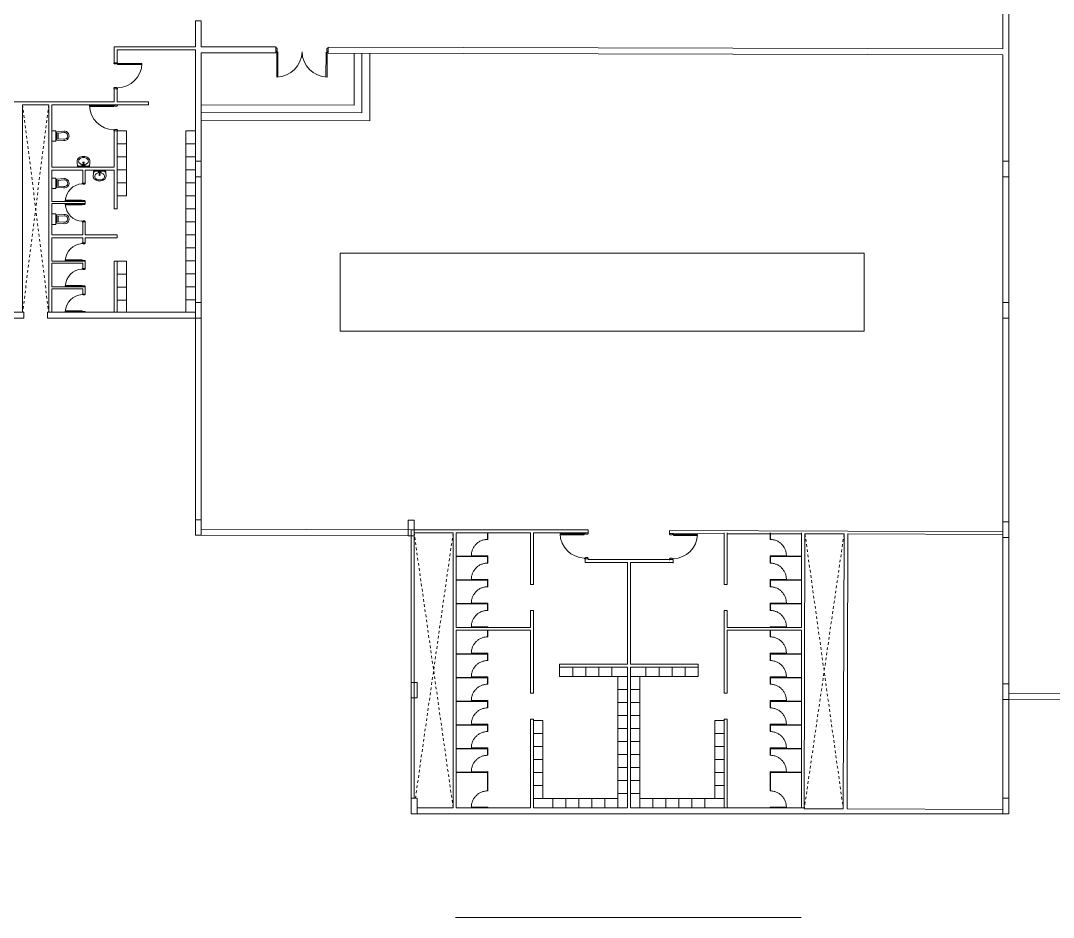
# Model space of a CAD drawing. Header units: inches. Extents: x 2 to 186, y 1 to 125.
# Drawn here: x 65.73 to 105.38, y 73.23 to 107.68 of the extents above; entities that cross this region are included whole.
import ezdxf

# ---------------------------------------------------------------- set-up
doc = ezdxf.new("R2010")
doc.units = ezdxf.units.IN
doc.header["$MEASUREMENT"] = 0
doc.linetypes.add('DASHED2', pattern=[9.525, 6.35, -3.175])
for name, color, linetype, lineweight in [('M_ABOVE', 252, 'DASHED2', 9), ('M_COL', 250, 'Continuous', 20), ('M_ELEV 2', 251, 'Continuous', 15), ('M_WALLS', 251, 'Continuous', 15)]:
    doc.layers.add(name, color=color, linetype=linetype, lineweight=lineweight)
doc.layers.add('M_FURNITURE', color=250, linetype='Continuous', lineweight=5, transparency=0.1)

msp = doc.modelspace()

# ---------------------------------------------------------------- linework, layer by layer
at = {"layer": 'M_ABOVE', "ltscale": 0.00025}
for p, q in [((66.807, 104.452), (65.807, 96.482)), ((65.807, 104.452), (66.807, 96.482)), ((82.337, 77.441), (80.837, 88.006)), ((82.337, 88.006), (80.89, 77.812)), ((97.347, 87.962), (95.819, 77.402)), ((95.847, 87.966), (97.319, 77.398))]:
    msp.add_line(p, q, dxfattribs=at)
at = {"layer": 'M_ABOVE'}
for centre, start, end in [((83.664, 87.128), 89.9877, 180.1671), ((83.664, 87.128), 89.9877, 180.1671), ((94.505, 87.128), 359.8329, 90.0123), ((94.505, 87.128), 359.8329, 90.0123), ((83.664, 86.218), 89.9877, 180.1671), ((83.664, 86.218), 89.9877, 180.1671), ((94.505, 86.218), 359.8329, 90.0123), ((94.505, 86.218), 359.8329, 90.0123), ((83.664, 85.308), 89.9877, 180.1671), ((83.664, 85.308), 89.9877, 180.1671), ((94.505, 85.308), 359.8329, 90.0123), ((94.505, 85.308), 359.8329, 90.0123), ((83.664, 84.398), 89.9877, 180.1671), ((83.664, 84.398), 89.9877, 180.1671), ((94.505, 84.398), 359.8329, 90.0123), ((94.505, 84.398), 359.8329, 90.0123), ((83.664, 83.383), 89.9877, 180.1671), ((83.664, 83.383), 89.9877, 180.1671), ((94.505, 83.383), 359.8329, 90.0123), ((94.505, 83.383), 359.8329, 90.0123), ((83.664, 82.473), 89.9877, 180.1671), ((83.664, 82.473), 89.9877, 180.1671), ((94.505, 82.473), 359.8329, 90.0123), ((94.505, 82.473), 359.8329, 90.0123), ((83.664, 81.563), 89.9877, 180.1671), ((83.664, 81.563), 89.9877, 180.1671), ((94.505, 81.563), 359.8329, 90.0123), ((94.505, 81.563), 359.8329, 90.0123), ((83.664, 80.653), 89.9877, 180.1671), ((83.664, 80.653), 89.9877, 180.1671), ((94.505, 80.653), 359.8329, 90.0123), ((94.505, 80.653), 359.8329, 90.0123), ((83.664, 79.743), 89.9877, 180.1671), ((83.664, 79.743), 89.9877, 180.1671), ((94.505, 79.743), 359.8329, 90.0123), ((94.505, 79.743), 359.8329, 90.0123), ((83.664, 78.833), 89.9877, 180.1671), ((83.664, 78.833), 89.9877, 180.1671), ((94.505, 78.833), 359.8329, 90.0123), ((94.505, 78.833), 359.8329, 90.0123), ((83.664, 77.464), 89.9877, 180.1671), ((83.664, 77.464), 89.9877, 180.1671), ((94.505, 77.464), 359.8329, 90.0123), ((94.505, 77.464), 359.8329, 90.0123)]:
    msp.add_arc(centre, 0.628, start, end, dxfattribs=at)
at = {"layer": 'M_COL'}
for points in [[(72.668, 101.682), (72.438, 101.682), (72.438, 102.282), (72.668, 102.282)], [(103.679, 101.681), (103.449, 101.681), (103.449, 102.281), (103.679, 102.281)], [(72.668, 96.252), (72.438, 96.252), (72.438, 96.852), (72.668, 96.852)], [(103.679, 96.251), (103.449, 96.251), (103.449, 96.851), (103.679, 96.851)], [(72.668, 87.912), (72.438, 87.912), (72.438, 88.512), (72.668, 88.512)], [(80.837, 87.89), (80.607, 87.89), (80.607, 88.49), (80.837, 88.49)], [(103.679, 87.831), (103.449, 87.831), (103.449, 88.431), (103.679, 88.431)], [(80.952, 81.662), (80.722, 81.662), (80.72, 82.262), (80.95, 82.262)], [(103.678, 81.602), (103.448, 81.602), (103.448, 82.202), (103.678, 82.202)], [(80.952, 77.212), (80.722, 77.211), (80.72, 77.811), (80.95, 77.812)], [(103.678, 77.213), (103.448, 77.213), (103.448, 77.813), (103.678, 77.813)]]:
    msp.add_lwpolyline(points, close=True, dxfattribs=at)
at = {"layer": 'M_ELEV 2'}
for p, q in [((69.438, 103.452), (69.798, 103.452)), ((69.798, 103.452), (69.798, 100.952)), ((72.438, 103.452), (72.078, 103.452)), ((72.078, 103.452), (72.078, 96.482)), ((69.438, 102.952), (69.798, 102.952)), ((72.438, 102.952), (72.078, 102.952)), ((69.438, 102.452), (69.798, 102.452)), ((72.438, 102.452), (72.078, 102.452)), ((69.438, 101.952), (69.798, 101.952)), ((72.438, 101.952), (72.078, 101.952)), ((69.438, 101.452), (69.798, 101.452)), ((72.438, 101.452), (72.078, 101.452)), ((69.438, 100.952), (69.798, 100.952)), ((72.438, 100.952), (72.078, 100.952)), ((72.438, 100.452), (72.078, 100.452)), ((72.438, 99.952), (72.078, 99.952)), ((72.438, 99.452), (72.078, 99.452)), ((72.438, 98.952), (72.078, 98.952)), ((69.438, 98.442), (69.798, 98.442)), ((69.798, 98.442), (69.798, 96.482)), ((72.438, 98.452), (72.078, 98.452)), ((72.438, 97.952), (72.078, 97.952)), ((69.438, 97.942), (69.798, 97.942)), ((69.438, 97.442), (69.798, 97.442)), ((72.438, 97.452), (72.078, 97.452)), ((69.438, 96.942), (69.798, 96.942)), ((72.438, 96.952), (72.078, 96.952)), ((86.427, 82.85), (86.427, 82.49)), ((86.427, 82.85), (86.427, 82.49)), ((86.927, 82.85), (86.927, 82.49)), ((86.927, 82.85), (86.927, 82.49)), ((87.427, 82.85), (87.427, 82.49)), ((87.427, 82.85), (87.427, 82.49)), ((87.927, 82.85), (87.927, 82.49)), ((87.927, 82.85), (87.927, 82.49)), ((88.427, 82.85), (88.427, 82.49)), ((88.427, 82.85), (88.427, 82.49)), ((88.667, 82.49), (89.027, 82.49)), ((88.667, 82.49), (89.027, 82.49)), ((88.667, 82.49), (89.027, 82.49)), ((88.667, 82.49), (89.027, 82.49)), ((89.502, 82.49), (89.142, 82.49)), ((89.502, 82.49), (89.142, 82.49)), ((89.502, 82.49), (89.142, 82.49)), ((89.502, 82.49), (89.142, 82.49)), ((89.742, 82.85), (89.742, 82.49)), ((89.742, 82.85), (89.742, 82.49)), ((90.242, 82.85), (90.242, 82.49)), ((90.242, 82.85), (90.242, 82.49)), ((90.742, 82.85), (90.742, 82.49)), ((90.742, 82.85), (90.742, 82.49)), ((91.242, 82.85), (91.242, 82.49)), ((91.242, 82.85), (91.242, 82.49)), ((91.742, 82.85), (91.742, 82.49)), ((91.742, 82.85), (91.742, 82.49)), ((88.667, 81.99), (89.027, 81.99)), ((88.667, 81.99), (89.027, 81.99)), ((89.502, 81.99), (89.142, 81.99)), ((89.502, 81.99), (89.142, 81.99)), ((88.667, 81.49), (89.027, 81.49)), ((88.667, 81.49), (89.027, 81.49)), ((89.502, 81.49), (89.142, 81.49)), ((89.502, 81.49), (89.142, 81.49)), ((88.667, 80.99), (89.027, 80.99)), ((88.667, 80.99), (89.027, 80.99)), ((89.502, 80.99), (89.142, 80.99)), ((89.502, 80.99), (89.142, 80.99)), ((85.787, 80.801), (85.427, 80.801)), ((85.787, 80.801), (85.427, 80.801)), ((92.382, 80.801), (92.742, 80.801)), ((92.382, 80.801), (92.742, 80.801)), ((85.787, 80.301), (85.427, 80.301)), ((85.787, 80.301), (85.427, 80.301)), ((88.667, 80.49), (89.027, 80.49)), ((88.667, 80.49), (89.027, 80.49)), ((89.502, 80.49), (89.142, 80.49)), ((89.502, 80.49), (89.142, 80.49)), ((92.382, 80.301), (92.742, 80.301)), ((92.382, 80.301), (92.742, 80.301)), ((85.787, 79.801), (85.427, 79.801)), ((85.787, 79.801), (85.427, 79.801)), ((88.667, 79.99), (89.027, 79.99)), ((88.667, 79.99), (89.027, 79.99)), ((89.502, 79.99), (89.142, 79.99)), ((89.502, 79.99), (89.142, 79.99)), ((92.382, 79.801), (92.742, 79.801)), ((92.382, 79.801), (92.742, 79.801)), ((88.667, 79.49), (89.027, 79.49)), ((88.667, 79.49), (89.027, 79.49)), ((89.502, 79.49), (89.142, 79.49)), ((89.502, 79.49), (89.142, 79.49)), ((85.787, 79.301), (85.427, 79.301)), ((85.787, 79.301), (85.427, 79.301)), ((88.667, 78.99), (89.027, 78.99)), ((88.667, 78.99), (89.027, 78.99)), ((89.502, 78.99), (89.142, 78.99)), ((89.502, 78.99), (89.142, 78.99)), ((92.382, 79.301), (92.742, 79.301)), ((92.382, 79.301), (92.742, 79.301)), ((85.787, 78.801), (85.427, 78.801)), ((85.787, 78.801), (85.427, 78.801)), ((92.382, 78.801), (92.742, 78.801)), ((92.382, 78.801), (92.742, 78.801)), ((85.787, 78.301), (85.427, 78.301)), ((85.787, 78.301), (85.427, 78.301)), ((88.667, 78.49), (89.027, 78.49)), ((88.667, 78.49), (89.027, 78.49)), ((89.502, 78.49), (89.142, 78.49)), ((89.502, 78.49), (89.142, 78.49)), ((92.382, 78.301), (92.742, 78.301)), ((92.382, 78.301), (92.742, 78.301)), ((85.787, 77.801), (85.427, 77.801)), ((85.787, 77.801), (85.427, 77.801)), ((86.167, 77.801), (86.167, 77.441)), ((86.167, 77.801), (86.167, 77.441)), ((86.667, 77.801), (86.667, 77.441)), ((86.667, 77.801), (86.667, 77.441)), ((87.167, 77.801), (87.167, 77.441)), ((87.167, 77.801), (87.167, 77.441)), ((87.667, 77.801), (87.667, 77.441)), ((87.667, 77.801), (87.667, 77.441)), ((88.167, 77.801), (88.167, 77.441)), ((88.167, 77.801), (88.167, 77.441)), ((88.667, 77.99), (89.027, 77.99)), ((88.667, 77.99), (89.027, 77.99)), ((88.667, 77.801), (88.667, 77.441)), ((88.667, 77.801), (88.667, 77.441)), ((89.502, 77.99), (89.142, 77.99)), ((89.502, 77.99), (89.142, 77.99)), ((89.502, 77.801), (89.502, 77.441)), ((89.502, 77.801), (89.502, 77.441)), ((90.002, 77.801), (90.002, 77.441)), ((90.002, 77.801), (90.002, 77.441)), ((90.502, 77.801), (90.502, 77.441)), ((90.502, 77.801), (90.502, 77.441)), ((91.002, 77.801), (91.002, 77.441)), ((91.002, 77.801), (91.002, 77.441)), ((91.502, 77.801), (91.502, 77.441)), ((91.502, 77.801), (91.502, 77.441)), ((92.002, 77.801), (92.002, 77.441)), ((92.002, 77.801), (92.002, 77.441)), ((92.382, 77.801), (92.742, 77.801)), ((92.382, 77.801), (92.742, 77.801))]:
    msp.add_line(p, q, dxfattribs=at)
msp.add_lwpolyline([(77.998, 98.756), (98.118, 98.756), (98.118, 95.756), (77.998, 95.756)], close=True, dxfattribs=at)
for points in [[(85.787, 80.801), (85.787, 77.801), (88.667, 77.801), (88.667, 82.49), (86.427, 82.49)], [(85.787, 80.801), (85.787, 77.801), (88.667, 77.801), (88.667, 82.49), (86.427, 82.49)], [(92.382, 80.801), (92.382, 77.801), (89.502, 77.801), (89.502, 82.49), (91.742, 82.49)], [(92.382, 80.801), (92.382, 77.801), (89.502, 77.801), (89.502, 82.49), (91.742, 82.49)]]:
    msp.add_lwpolyline(points, dxfattribs=at)
at = {"layer": 'M_FURNITURE'}
for p, q in [((75.535, 106.482), (75.535, 106.637)), ((75.535, 106.637), (75.569, 106.637)), ((75.569, 106.482), (75.535, 106.482)), ((75.569, 106.637), (75.569, 106.62)), ((75.569, 106.62), (75.584, 106.62)), ((75.584, 106.531), (75.569, 106.531)), ((75.569, 106.531), (75.569, 106.482)), ((75.584, 106.62), (75.584, 106.531)), ((75.609, 106.482), (75.609, 105.517)), ((77.46, 106.477), (77.455, 105.513)), ((77.5, 106.615), (77.485, 106.615)), ((77.485, 106.615), (77.485, 106.526)), ((77.485, 106.526), (77.5, 106.526)), ((77.5, 106.526), (77.499, 106.477)), ((77.499, 106.477), (77.534, 106.476)), ((77.5, 106.632), (77.5, 106.615)), ((77.535, 106.632), (77.5, 106.632)), ((77.534, 106.476), (77.535, 106.632)), ((69.455, 106.067), (69.305, 106.067)), ((69.305, 106.067), (69.305, 106.033)), ((69.305, 106.033), (69.321, 106.033)), ((69.321, 106.033), (69.321, 106.019)), ((69.321, 106.019), (69.407, 106.019)), ((69.407, 106.019), (69.407, 106.033)), ((69.407, 106.033), (69.455, 106.033)), ((69.455, 106.033), (69.455, 106.067)), ((69.455, 105.995), (70.387, 105.995)), ((69.305, 105.1), (69.305, 105.067)), ((69.305, 104.38), (68.373, 104.38)), ((69.305, 104.452), (69.455, 104.452)), ((69.305, 104.418), (69.305, 104.452)), ((69.353, 104.418), (69.305, 104.418)), ((69.353, 104.404), (69.353, 104.418)), ((69.439, 104.404), (69.353, 104.404)), ((69.455, 104.418), (69.439, 104.418)), ((69.439, 104.418), (69.439, 104.404)), ((69.455, 104.452), (69.455, 104.418)), ((67.087, 103.452), (66.923, 103.452)), ((66.923, 103.452), (66.923, 103.052)), ((67.087, 103.052), (67.087, 103.452)), ((67.12, 103.416), (67.391, 103.436)), ((67.12, 103.096), (67.12, 103.416)), ((67.174, 103.367), (67.396, 103.383)), ((67.174, 103.146), (67.174, 103.367)), ((67.385, 103.134), (67.174, 103.146)), ((69.455, 103.485), (69.455, 103.452)), ((66.923, 103.052), (67.087, 103.052)), ((67.378, 103.081), (67.12, 103.096)), ((67.087, 101.633), (66.923, 101.633)), ((66.923, 101.633), (66.923, 101.233)), ((67.087, 101.233), (67.087, 101.633)), ((67.12, 101.597), (67.391, 101.617)), ((67.12, 101.277), (67.12, 101.597)), ((67.174, 101.548), (67.396, 101.564)), ((67.174, 101.327), (67.174, 101.548)), ((66.923, 101.233), (67.087, 101.233)), ((67.378, 101.262), (67.12, 101.277)), ((67.385, 101.315), (67.174, 101.327)), ((68.203, 101.413), (68.203, 101.437)), ((68.098, 100.787), (67.445, 100.787)), ((68.131, 100.76), (68.098, 100.76)), ((68.098, 100.76), (68.098, 100.737)), ((68.098, 100.737), (68.203, 100.737)), ((68.191, 100.77), (68.131, 100.77)), ((68.131, 100.77), (68.131, 100.76)), ((68.191, 100.76), (68.191, 100.77)), ((68.203, 100.76), (68.191, 100.76)), ((68.203, 100.737), (68.203, 100.76)), ((68.098, 100.606), (67.445, 100.606)), ((68.098, 100.657), (68.203, 100.657)), ((68.098, 100.633), (68.098, 100.657)), ((68.131, 100.633), (68.098, 100.633)), ((68.131, 100.623), (68.131, 100.633)), ((68.191, 100.623), (68.131, 100.623)), ((68.203, 100.633), (68.191, 100.633)), ((68.191, 100.633), (68.191, 100.623)), ((68.203, 100.657), (68.203, 100.633)), ((67.087, 100.257), (66.923, 100.257)), ((66.923, 100.257), (66.923, 99.857)), ((67.087, 99.857), (67.087, 100.257)), ((67.12, 100.221), (67.391, 100.241)), ((67.12, 99.901), (67.12, 100.221)), ((67.174, 100.172), (67.396, 100.188)), ((67.174, 99.951), (67.174, 100.172)), ((67.385, 99.939), (67.174, 99.951)), ((68.203, 99.98), (68.203, 99.957)), ((66.923, 99.857), (67.087, 99.857)), ((67.378, 99.886), (67.12, 99.901)), ((68.203, 99.118), (68.203, 99.142)), ((68.098, 98.492), (67.445, 98.492)), ((68.131, 98.465), (68.098, 98.465)), ((68.098, 98.465), (68.098, 98.442)), ((68.098, 98.442), (68.203, 98.442)), ((68.191, 98.475), (68.131, 98.475)), ((68.131, 98.475), (68.131, 98.465)), ((68.191, 98.465), (68.191, 98.475)), ((68.203, 98.465), (68.191, 98.465)), ((68.203, 98.442), (68.203, 98.465)), ((68.203, 98.138), (68.203, 98.162)), ((68.098, 97.512), (67.445, 97.512)), ((68.131, 97.485), (68.098, 97.485)), ((68.098, 97.485), (68.098, 97.462)), ((68.098, 97.462), (68.203, 97.462)), ((68.191, 97.495), (68.131, 97.495)), ((68.131, 97.495), (68.131, 97.485)), ((68.191, 97.485), (68.191, 97.495)), ((68.203, 97.485), (68.191, 97.485)), ((68.203, 97.462), (68.203, 97.485)), ((68.203, 97.158), (68.203, 97.182)), ((68.098, 96.532), (67.445, 96.532)), ((68.131, 96.505), (68.098, 96.505)), ((68.098, 96.505), (68.098, 96.482)), ((68.098, 96.482), (68.203, 96.482)), ((68.192, 96.515), (68.131, 96.515)), ((68.131, 96.515), (68.131, 96.505)), ((68.192, 96.505), (68.192, 96.515)), ((68.203, 96.505), (68.192, 96.505)), ((68.203, 96.482), (68.203, 96.505)), ((83.652, 87.756), (83.652, 88.006)), ((83.652, 87.756), (83.652, 88.006)), ((83.652, 87.756), (83.664, 87.756)), ((83.652, 87.756), (83.664, 87.756)), ((83.664, 87.756), (83.664, 88.006)), ((83.664, 87.756), (83.664, 88.006)), ((87.374, 87.933), (86.442, 87.931)), ((87.374, 88.005), (87.524, 88.006)), ((87.374, 87.972), (87.374, 88.005)), ((87.422, 87.972), (87.374, 87.972)), ((87.422, 87.957), (87.422, 87.972)), ((87.508, 87.958), (87.422, 87.957)), ((87.524, 87.972), (87.508, 87.972)), ((87.508, 87.972), (87.508, 87.958)), ((87.524, 88.006), (87.524, 87.972)), ((90.792, 87.979), (90.642, 87.98)), ((90.642, 87.98), (90.642, 87.946)), ((90.642, 87.946), (90.658, 87.946)), ((90.658, 87.946), (90.658, 87.932)), ((90.658, 87.932), (90.744, 87.931)), ((90.744, 87.931), (90.744, 87.946)), ((90.744, 87.946), (90.792, 87.946)), ((90.792, 87.946), (90.792, 87.979)), ((90.792, 87.907), (91.724, 87.905)), ((94.505, 87.756), (94.505, 88.006)), ((94.505, 87.756), (94.505, 88.006)), ((94.517, 87.756), (94.505, 87.756)), ((94.517, 87.756), (94.505, 87.756)), ((94.517, 87.756), (94.517, 88.006)), ((94.517, 87.756), (94.517, 88.006)), ((82.452, 87.106), (83.664, 87.106)), ((82.452, 87.106), (83.664, 87.106)), ((82.452, 87.096), (83.652, 87.096)), ((82.452, 87.096), (83.652, 87.096)), ((83.036, 87.126), (83.664, 87.128)), ((83.036, 87.126), (83.664, 87.128)), ((83.036, 87.114), (83.036, 87.126)), ((83.036, 87.114), (83.036, 87.126)), ((83.664, 87.116), (83.036, 87.114)), ((83.664, 87.116), (83.036, 87.114)), ((83.652, 86.846), (83.652, 87.106)), ((83.652, 86.846), (83.652, 87.106)), ((83.652, 86.846), (83.664, 86.846)), ((83.652, 86.846), (83.664, 86.846)), ((83.664, 87.128), (83.664, 87.116)), ((83.664, 87.128), (83.664, 87.116)), ((83.664, 87.106), (83.664, 87.116)), ((83.664, 87.106), (83.664, 87.116)), ((83.664, 86.846), (83.664, 87.106)), ((83.664, 86.846), (83.664, 87.106)), ((87.526, 87.039), (87.526, 87.006)), ((90.639, 87.013), (90.639, 86.98)), ((95.133, 87.126), (94.505, 87.128)), ((94.505, 87.128), (94.505, 87.116)), ((95.133, 87.126), (94.505, 87.128)), ((94.505, 87.128), (94.505, 87.116)), ((94.505, 87.106), (94.505, 87.116)), ((94.505, 87.116), (95.133, 87.114)), ((94.505, 87.106), (94.505, 87.116)), ((94.505, 87.116), (95.133, 87.114)), ((95.717, 87.106), (94.505, 87.106)), ((94.505, 86.846), (94.505, 87.106)), ((95.717, 87.106), (94.505, 87.106)), ((94.505, 86.846), (94.505, 87.106)), ((94.517, 86.846), (94.505, 86.846)), ((94.517, 86.846), (94.505, 86.846)), ((94.517, 86.846), (94.517, 87.106)), ((94.517, 86.846), (94.517, 87.106)), ((95.717, 87.096), (94.517, 87.096)), ((95.717, 87.096), (94.517, 87.096)), ((95.133, 87.114), (95.133, 87.126)), ((95.133, 87.114), (95.133, 87.126)), ((82.452, 86.196), (83.664, 86.196)), ((82.452, 86.196), (83.664, 86.196)), ((82.452, 86.186), (83.652, 86.186)), ((82.452, 86.186), (83.652, 86.186)), ((83.036, 86.216), (83.664, 86.218)), ((83.036, 86.216), (83.664, 86.218)), ((83.036, 86.204), (83.036, 86.216)), ((83.036, 86.204), (83.036, 86.216)), ((83.664, 86.206), (83.036, 86.204)), ((83.664, 86.206), (83.036, 86.204)), ((83.652, 85.936), (83.652, 86.196)), ((83.652, 85.936), (83.652, 86.196)), ((83.664, 86.218), (83.664, 86.206)), ((83.664, 86.218), (83.664, 86.206)), ((83.664, 86.196), (83.664, 86.206)), ((83.664, 86.196), (83.664, 86.206)), ((83.664, 85.936), (83.664, 86.196)), ((83.664, 85.936), (83.664, 86.196)), ((95.133, 86.216), (94.505, 86.218)), ((94.505, 86.218), (94.505, 86.206)), ((95.133, 86.216), (94.505, 86.218)), ((94.505, 86.218), (94.505, 86.206)), ((94.505, 86.196), (94.505, 86.206)), ((94.505, 86.206), (95.133, 86.204)), ((94.505, 86.196), (94.505, 86.206)), ((94.505, 86.206), (95.133, 86.204)), ((95.717, 86.196), (94.505, 86.196)), ((94.505, 85.936), (94.505, 86.196)), ((95.717, 86.196), (94.505, 86.196)), ((94.505, 85.936), (94.505, 86.196)), ((94.517, 85.936), (94.517, 86.196)), ((94.517, 85.936), (94.517, 86.196)), ((95.717, 86.186), (94.517, 86.186)), ((95.717, 86.186), (94.517, 86.186)), ((95.133, 86.204), (95.133, 86.216)), ((95.133, 86.204), (95.133, 86.216)), ((83.652, 85.936), (83.664, 85.936)), ((83.652, 85.936), (83.664, 85.936)), ((94.517, 85.936), (94.505, 85.936)), ((94.517, 85.936), (94.505, 85.936)), ((82.452, 85.286), (83.664, 85.286)), ((82.452, 85.286), (83.664, 85.286)), ((82.452, 85.276), (83.652, 85.276)), ((82.452, 85.276), (83.652, 85.276)), ((83.036, 85.306), (83.664, 85.308)), ((83.036, 85.306), (83.664, 85.308)), ((83.036, 85.294), (83.036, 85.306)), ((83.036, 85.294), (83.036, 85.306)), ((83.664, 85.296), (83.036, 85.294)), ((83.664, 85.296), (83.036, 85.294)), ((83.652, 85.026), (83.652, 85.286)), ((83.652, 85.026), (83.652, 85.286)), ((83.664, 85.308), (83.664, 85.296)), ((83.664, 85.308), (83.664, 85.296)), ((83.664, 85.286), (83.664, 85.296)), ((83.664, 85.286), (83.664, 85.296)), ((83.664, 85.026), (83.664, 85.286)), ((83.664, 85.026), (83.664, 85.286)), ((95.133, 85.306), (94.505, 85.308)), ((94.505, 85.308), (94.505, 85.296)), ((95.133, 85.306), (94.505, 85.308)), ((94.505, 85.308), (94.505, 85.296)), ((94.505, 85.286), (94.505, 85.296)), ((94.505, 85.296), (95.133, 85.294)), ((94.505, 85.286), (94.505, 85.296)), ((94.505, 85.296), (95.133, 85.294)), ((95.717, 85.286), (94.505, 85.286)), ((94.505, 85.026), (94.505, 85.286)), ((95.717, 85.286), (94.505, 85.286)), ((94.505, 85.026), (94.505, 85.286)), ((94.517, 85.026), (94.517, 85.286)), ((94.517, 85.026), (94.517, 85.286)), ((95.717, 85.276), (94.517, 85.276)), ((95.717, 85.276), (94.517, 85.276)), ((95.133, 85.294), (95.133, 85.306)), ((95.133, 85.294), (95.133, 85.306)), ((83.652, 85.026), (83.664, 85.026)), ((83.652, 85.026), (83.664, 85.026)), ((94.517, 85.026), (94.505, 85.026)), ((94.517, 85.026), (94.505, 85.026)), ((83.036, 84.396), (83.664, 84.398)), ((83.036, 84.396), (83.664, 84.398)), ((83.036, 84.384), (83.036, 84.396)), ((83.036, 84.384), (83.036, 84.396)), ((83.664, 84.386), (83.036, 84.384)), ((83.664, 84.386), (83.036, 84.384)), ((83.652, 84.011), (83.652, 84.261)), ((83.652, 84.011), (83.652, 84.261)), ((83.664, 84.398), (83.664, 84.386)), ((83.664, 84.398), (83.664, 84.386)), ((83.664, 84.376), (83.664, 84.386)), ((83.664, 84.376), (83.664, 84.386)), ((83.664, 84.011), (83.664, 84.261)), ((83.664, 84.011), (83.664, 84.261)), ((95.133, 84.396), (94.505, 84.398)), ((94.505, 84.398), (94.505, 84.386)), ((95.133, 84.396), (94.505, 84.398)), ((94.505, 84.398), (94.505, 84.386)), ((94.505, 84.376), (94.505, 84.386)), ((94.505, 84.386), (95.133, 84.384)), ((94.505, 84.376), (94.505, 84.386)), ((94.505, 84.386), (95.133, 84.384)), ((94.505, 84.011), (94.505, 84.261)), ((94.505, 84.011), (94.505, 84.261)), ((94.517, 84.011), (94.517, 84.261)), ((94.517, 84.011), (94.517, 84.261)), ((95.133, 84.384), (95.133, 84.396)), ((95.133, 84.384), (95.133, 84.396)), ((83.652, 84.011), (83.664, 84.011)), ((83.652, 84.011), (83.664, 84.011)), ((94.517, 84.011), (94.505, 84.011)), ((94.517, 84.011), (94.505, 84.011)), ((82.452, 83.361), (83.664, 83.361)), ((82.452, 83.361), (83.664, 83.361)), ((82.452, 83.351), (83.652, 83.351)), ((82.452, 83.351), (83.652, 83.351)), ((83.036, 83.381), (83.664, 83.383)), ((83.036, 83.381), (83.664, 83.383)), ((83.036, 83.369), (83.036, 83.381)), ((83.036, 83.369), (83.036, 83.381)), ((83.664, 83.371), (83.036, 83.369)), ((83.664, 83.371), (83.036, 83.369)), ((83.652, 83.101), (83.652, 83.361)), ((83.652, 83.101), (83.652, 83.361)), ((83.664, 83.383), (83.664, 83.371)), ((83.664, 83.383), (83.664, 83.371)), ((83.664, 83.361), (83.664, 83.371)), ((83.664, 83.361), (83.664, 83.371)), ((83.664, 83.101), (83.664, 83.361)), ((83.664, 83.101), (83.664, 83.361)), ((95.133, 83.381), (94.505, 83.383)), ((94.505, 83.383), (94.505, 83.371)), ((95.133, 83.381), (94.505, 83.383)), ((94.505, 83.383), (94.505, 83.371)), ((94.505, 83.361), (94.505, 83.371)), ((94.505, 83.371), (95.133, 83.369)), ((94.505, 83.361), (94.505, 83.371)), ((94.505, 83.371), (95.133, 83.369)), ((94.505, 83.101), (94.505, 83.361)), ((95.717, 83.361), (94.505, 83.361)), ((94.505, 83.101), (94.505, 83.361)), ((95.717, 83.361), (94.505, 83.361)), ((94.517, 83.101), (94.517, 83.361)), ((94.517, 83.101), (94.517, 83.361)), ((95.717, 83.351), (94.517, 83.351)), ((95.717, 83.351), (94.517, 83.351)), ((95.133, 83.369), (95.133, 83.381)), ((95.133, 83.369), (95.133, 83.381)), ((83.652, 83.101), (83.664, 83.101)), ((83.652, 83.101), (83.664, 83.101)), ((94.517, 83.101), (94.505, 83.101)), ((94.517, 83.101), (94.505, 83.101)), ((82.452, 82.451), (83.664, 82.451)), ((82.452, 82.451), (83.664, 82.451)), ((82.452, 82.441), (83.652, 82.441)), ((82.452, 82.441), (83.652, 82.441)), ((83.036, 82.471), (83.664, 82.473)), ((83.036, 82.471), (83.664, 82.473)), ((83.036, 82.459), (83.036, 82.471)), ((83.036, 82.459), (83.036, 82.471)), ((83.664, 82.461), (83.036, 82.459)), ((83.664, 82.461), (83.036, 82.459)), ((83.652, 82.191), (83.652, 82.451)), ((83.652, 82.191), (83.652, 82.451)), ((83.652, 82.191), (83.664, 82.191)), ((83.652, 82.191), (83.664, 82.191)), ((83.664, 82.473), (83.664, 82.461)), ((83.664, 82.473), (83.664, 82.461)), ((83.664, 82.451), (83.664, 82.461)), ((83.664, 82.451), (83.664, 82.461)), ((83.664, 82.191), (83.664, 82.451)), ((83.664, 82.191), (83.664, 82.451)), ((95.133, 82.471), (94.505, 82.473)), ((94.505, 82.473), (94.505, 82.461)), ((95.133, 82.471), (94.505, 82.473)), ((94.505, 82.473), (94.505, 82.461)), ((94.505, 82.451), (94.505, 82.461)), ((94.505, 82.461), (95.133, 82.459)), ((94.505, 82.451), (94.505, 82.461)), ((94.505, 82.461), (95.133, 82.459)), ((94.505, 82.191), (94.505, 82.451)), ((95.717, 82.451), (94.505, 82.451)), ((94.505, 82.191), (94.505, 82.451)), ((95.717, 82.451), (94.505, 82.451)), ((94.517, 82.191), (94.505, 82.191)), ((94.517, 82.191), (94.505, 82.191)), ((94.517, 82.191), (94.517, 82.451)), ((94.517, 82.191), (94.517, 82.451)), ((95.717, 82.441), (94.517, 82.441)), ((95.717, 82.441), (94.517, 82.441)), ((95.133, 82.459), (95.133, 82.471)), ((95.133, 82.459), (95.133, 82.471)), ((82.452, 81.541), (83.664, 81.541)), ((82.452, 81.541), (83.664, 81.541)), ((82.452, 81.531), (83.652, 81.531)), ((82.452, 81.531), (83.652, 81.531)), ((83.036, 81.561), (83.664, 81.563)), ((83.036, 81.561), (83.664, 81.563)), ((83.036, 81.549), (83.036, 81.561)), ((83.036, 81.549), (83.036, 81.561)), ((83.664, 81.551), (83.036, 81.549)), ((83.664, 81.551), (83.036, 81.549)), ((83.652, 81.281), (83.652, 81.541)), ((83.652, 81.281), (83.652, 81.541)), ((83.664, 81.563), (83.664, 81.551)), ((83.664, 81.563), (83.664, 81.551)), ((83.664, 81.541), (83.664, 81.551)), ((83.664, 81.541), (83.664, 81.551)), ((83.664, 81.281), (83.664, 81.541)), ((83.664, 81.281), (83.664, 81.541)), ((95.133, 81.561), (94.505, 81.563)), ((94.505, 81.563), (94.505, 81.551)), ((95.133, 81.561), (94.505, 81.563)), ((94.505, 81.563), (94.505, 81.551)), ((94.505, 81.541), (94.505, 81.551)), ((94.505, 81.551), (95.133, 81.549)), ((94.505, 81.541), (94.505, 81.551)), ((94.505, 81.551), (95.133, 81.549)), ((94.505, 81.281), (94.505, 81.541)), ((95.717, 81.541), (94.505, 81.541)), ((94.505, 81.281), (94.505, 81.541)), ((95.717, 81.541), (94.505, 81.541)), ((94.517, 81.281), (94.517, 81.541)), ((94.517, 81.281), (94.517, 81.541)), ((95.717, 81.531), (94.517, 81.531)), ((95.717, 81.531), (94.517, 81.531)), ((95.133, 81.549), (95.133, 81.561)), ((95.133, 81.549), (95.133, 81.561)), ((83.652, 81.281), (83.664, 81.281)), ((83.652, 81.281), (83.664, 81.281)), ((94.517, 81.281), (94.505, 81.281)), ((94.517, 81.281), (94.505, 81.281)), ((82.452, 80.631), (83.664, 80.631)), ((82.452, 80.631), (83.664, 80.631)), ((82.452, 80.621), (83.652, 80.621)), ((82.452, 80.621), (83.652, 80.621)), ((83.036, 80.651), (83.664, 80.653)), ((83.036, 80.651), (83.664, 80.653)), ((83.036, 80.639), (83.036, 80.651)), ((83.036, 80.639), (83.036, 80.651)), ((83.664, 80.641), (83.036, 80.639)), ((83.664, 80.641), (83.036, 80.639)), ((83.652, 80.371), (83.652, 80.631)), ((83.652, 80.371), (83.652, 80.631)), ((83.664, 80.653), (83.664, 80.641)), ((83.664, 80.653), (83.664, 80.641)), ((83.664, 80.631), (83.664, 80.641)), ((83.664, 80.631), (83.664, 80.641)), ((83.664, 80.371), (83.664, 80.631)), ((83.664, 80.371), (83.664, 80.631)), ((95.133, 80.651), (94.505, 80.653)), ((94.505, 80.653), (94.505, 80.641)), ((95.133, 80.651), (94.505, 80.653)), ((94.505, 80.653), (94.505, 80.641)), ((94.505, 80.631), (94.505, 80.641)), ((94.505, 80.641), (95.133, 80.639)), ((94.505, 80.631), (94.505, 80.641)), ((94.505, 80.641), (95.133, 80.639)), ((94.505, 80.371), (94.505, 80.631)), ((95.717, 80.631), (94.505, 80.631)), ((94.505, 80.371), (94.505, 80.631)), ((95.717, 80.631), (94.505, 80.631)), ((94.517, 80.371), (94.517, 80.631)), ((94.517, 80.371), (94.517, 80.631)), ((95.717, 80.621), (94.517, 80.621)), ((95.717, 80.621), (94.517, 80.621)), ((95.133, 80.639), (95.133, 80.651)), ((95.133, 80.639), (95.133, 80.651)), ((83.652, 80.371), (83.664, 80.371)), ((83.652, 80.371), (83.664, 80.371)), ((94.517, 80.371), (94.505, 80.371)), ((94.517, 80.371), (94.505, 80.371)), ((82.452, 79.721), (83.664, 79.721)), ((82.452, 79.721), (83.664, 79.721)), ((82.452, 79.711), (83.652, 79.711)), ((82.452, 79.711), (83.652, 79.711)), ((83.036, 79.741), (83.664, 79.743)), ((83.036, 79.741), (83.664, 79.743)), ((83.036, 79.729), (83.036, 79.741)), ((83.036, 79.729), (83.036, 79.741)), ((83.664, 79.731), (83.036, 79.729)), ((83.664, 79.731), (83.036, 79.729)), ((83.652, 79.461), (83.652, 79.721)), ((83.652, 79.461), (83.652, 79.721)), ((83.664, 79.743), (83.664, 79.731)), ((83.664, 79.743), (83.664, 79.731)), ((83.664, 79.721), (83.664, 79.731)), ((83.664, 79.721), (83.664, 79.731)), ((83.664, 79.461), (83.664, 79.721)), ((83.664, 79.461), (83.664, 79.721)), ((95.133, 79.741), (94.505, 79.743)), ((94.505, 79.743), (94.505, 79.731)), ((95.133, 79.741), (94.505, 79.743)), ((94.505, 79.743), (94.505, 79.731)), ((94.505, 79.721), (94.505, 79.731)), ((94.505, 79.731), (95.133, 79.729)), ((94.505, 79.721), (94.505, 79.731)), ((94.505, 79.731), (95.133, 79.729)), ((94.505, 79.461), (94.505, 79.721)), ((95.717, 79.721), (94.505, 79.721)), ((94.505, 79.461), (94.505, 79.721)), ((95.717, 79.721), (94.505, 79.721)), ((94.517, 79.461), (94.517, 79.721)), ((94.517, 79.461), (94.517, 79.721)), ((95.717, 79.711), (94.517, 79.711)), ((95.717, 79.711), (94.517, 79.711)), ((95.133, 79.729), (95.133, 79.741)), ((95.133, 79.729), (95.133, 79.741)), ((83.652, 79.461), (83.664, 79.461)), ((83.652, 79.461), (83.664, 79.461)), ((94.517, 79.461), (94.505, 79.461)), ((94.517, 79.461), (94.505, 79.461)), ((82.452, 78.811), (83.664, 78.811)), ((82.452, 78.811), (83.664, 78.811)), ((82.452, 78.801), (83.652, 78.801)), ((82.452, 78.801), (83.652, 78.801)), ((83.036, 78.831), (83.664, 78.833)), ((83.036, 78.831), (83.664, 78.833)), ((83.036, 78.819), (83.036, 78.831)), ((83.036, 78.819), (83.036, 78.831)), ((83.664, 78.821), (83.036, 78.819)), ((83.664, 78.821), (83.036, 78.819)), ((83.652, 78.091), (83.652, 78.811)), ((83.652, 78.091), (83.652, 78.811)), ((83.664, 78.833), (83.664, 78.821)), ((83.664, 78.833), (83.664, 78.821)), ((83.664, 78.811), (83.664, 78.821)), ((83.664, 78.811), (83.664, 78.821)), ((83.664, 78.092), (83.664, 78.811)), ((83.664, 78.092), (83.664, 78.811)), ((95.133, 78.831), (94.505, 78.833)), ((94.505, 78.833), (94.505, 78.821)), ((95.133, 78.831), (94.505, 78.833)), ((94.505, 78.833), (94.505, 78.821)), ((94.505, 78.811), (94.505, 78.821)), ((94.505, 78.821), (95.133, 78.819)), ((94.505, 78.811), (94.505, 78.821)), ((94.505, 78.821), (95.133, 78.819)), ((94.505, 78.092), (94.505, 78.811)), ((95.717, 78.811), (94.505, 78.811)), ((94.505, 78.092), (94.505, 78.811)), ((95.717, 78.811), (94.505, 78.811)), ((94.517, 78.091), (94.517, 78.811)), ((94.517, 78.091), (94.517, 78.811)), ((95.717, 78.801), (94.517, 78.801)), ((95.717, 78.801), (94.517, 78.801)), ((95.133, 78.819), (95.133, 78.831)), ((95.133, 78.819), (95.133, 78.831)), ((83.036, 77.462), (83.664, 77.463)), ((83.036, 77.462), (83.664, 77.463)), ((83.036, 77.45), (83.036, 77.462)), ((83.036, 77.45), (83.036, 77.462)), ((83.664, 77.451), (83.036, 77.45)), ((83.664, 77.451), (83.036, 77.45)), ((83.652, 77.441), (83.652, 77.451)), ((83.664, 77.463), (83.664, 77.451)), ((83.664, 77.463), (83.664, 77.451)), ((83.664, 77.441), (83.664, 77.451)), ((83.664, 77.441), (83.664, 77.451)), ((95.133, 77.462), (94.505, 77.463)), ((94.505, 77.463), (94.505, 77.451)), ((95.133, 77.462), (94.505, 77.463)), ((94.505, 77.463), (94.505, 77.451)), ((94.505, 77.441), (94.505, 77.451)), ((94.505, 77.451), (95.133, 77.45)), ((94.505, 77.441), (94.505, 77.451)), ((94.505, 77.451), (95.133, 77.45)), ((95.133, 77.45), (95.133, 77.462)), ((95.133, 77.45), (95.133, 77.462))]:
    msp.add_line(p, q, dxfattribs=at)
for points in [[(75.569, 106.482), (75.609, 106.482)], [(77.499, 106.477), (77.46, 106.477)], [(69.455, 106.033), (69.455, 105.995)], [(69.305, 105.1), (69.321, 105.1), (69.321, 105.115), (69.407, 105.115), (69.407, 105.1), (69.455, 105.1), (69.455, 105.067), (69.305, 105.067)], [(69.305, 104.418), (69.305, 104.38)], [(69.455, 103.485), (69.439, 103.485), (69.439, 103.5), (69.353, 103.5), (69.353, 103.485), (69.305, 103.485), (69.305, 103.452), (69.455, 103.452)], [(68.392, 102.28), (68.371, 102.052), (67.915, 102.052), (67.894, 102.28)], [(68.158, 102.153), (68.201, 102.153), (68.201, 102.137), (68.201, 102.12), (68.143, 102.12), (68.085, 102.12), (68.085, 102.137), (68.085, 102.153), (68.128, 102.153)], [(68.177, 102.229), (68.143, 102.229), (68.109, 102.229)], [(68.116, 102.128), (68.17, 102.128)], [(68.118, 102.137), (68.127, 102.137)], [(68.143, 102.26), (68.143, 102.204)], [(68.168, 102.137), (68.159, 102.137)], [(69.012, 101.708), (68.991, 101.937), (68.534, 101.937), (68.514, 101.708)], [(68.777, 101.836), (68.821, 101.836), (68.821, 101.852), (68.821, 101.869), (68.763, 101.869), (68.705, 101.869), (68.705, 101.852), (68.705, 101.836), (68.748, 101.836)], [(68.797, 101.76), (68.763, 101.76), (68.729, 101.76)], [(68.736, 101.86), (68.79, 101.86)], [(68.738, 101.852), (68.746, 101.852)], [(68.763, 101.729), (68.763, 101.785)], [(68.788, 101.852), (68.779, 101.852)], [(68.203, 101.413), (68.191, 101.413), (68.191, 101.403), (68.131, 101.403), (68.131, 101.413), (68.098, 101.413), (68.098, 101.437), (68.203, 101.437)], [(68.098, 100.76), (68.098, 100.787)], [(68.098, 100.633), (68.098, 100.606)], [(68.203, 99.98), (68.191, 99.98), (68.191, 99.99), (68.131, 99.99), (68.131, 99.98), (68.098, 99.98), (68.098, 99.957), (68.203, 99.957)], [(68.203, 99.118), (68.191, 99.118), (68.191, 99.108), (68.131, 99.108), (68.131, 99.118), (68.098, 99.118), (68.098, 99.142), (68.203, 99.142)], [(68.098, 98.465), (68.098, 98.492)], [(68.203, 98.138), (68.191, 98.138), (68.191, 98.128), (68.131, 98.128), (68.131, 98.138), (68.098, 98.138), (68.098, 98.162), (68.203, 98.162)], [(68.098, 97.485), (68.098, 97.512)], [(68.203, 97.158), (68.191, 97.158), (68.191, 97.148), (68.131, 97.148), (68.131, 97.158), (68.098, 97.158), (68.098, 97.182), (68.203, 97.182)], [(68.098, 96.505), (68.098, 96.532)], [(87.374, 87.972), (87.374, 87.933)], [(90.792, 87.946), (90.792, 87.907)], [(87.526, 87.039), (87.51, 87.039), (87.51, 87.054), (87.424, 87.054), (87.424, 87.039), (87.376, 87.039), (87.376, 87.005), (87.526, 87.006)], [(90.639, 87.013), (90.655, 87.013), (90.655, 87.028), (90.741, 87.027), (90.741, 87.013), (90.789, 87.013), (90.789, 86.979), (90.639, 86.98)]]:
    msp.add_lwpolyline(points, dxfattribs=at)
for points in [[(75.569, 106.482), (75.569, 105.517, 0.396451), (76.534, 106.482, 0.396451)], [(77.499, 106.477), (77.494, 105.512, -0.396451), (76.534, 106.482, -0.396451)], [(69.455, 106.033), (70.388, 106.033, -0.396451), (69.455, 105.1, -0.396451)], [(69.305, 104.418), (68.372, 104.418, 0.396451), (69.305, 103.485, 0.396451)], [(68.392, 102.28, 0.126822), (68.374, 102.349, 0.10607), (68.319, 102.412, 0.085783), (68.241, 102.452, 0.075445), (68.143, 102.467, 0.075445), (68.045, 102.452, 0.085783), (67.967, 102.412, 0.10607), (67.912, 102.349, 0.126822), (67.894, 102.28, 0.045361), (67.896, 102.255, 0.10607)], [(68.331, 102.289, 0.12971), (68.318, 102.339, 0.10642), (68.276, 102.386, 0.084454), (68.218, 102.415, 0.073566), (68.144, 102.426, 0.073566), (68.07, 102.415, 0.084454), (68.012, 102.386, 0.10642), (67.97, 102.339, 0.12971), (67.957, 102.289, 0.12971), (67.97, 102.239, 0.10642), (68.012, 102.193, 0.084454), (68.07, 102.164, 0.058047), (68.128, 102.153, 0.073566)], [(68.382, 102.182), (68.382, 102.177, -0.414214), (68.299, 102.093), (68.143, 102.093), (67.987, 102.093, -0.414214), (67.904, 102.177), (67.904, 102.182)], [(68.377, 102.115, -0.229741), (68.299, 102.077), (67.987, 102.077, -0.229741), (67.909, 102.115)], [(68.17, 102.145), (68.162, 102.145, -0.385832), (68.158, 102.149), (68.153, 102.201, 0.270314), (68.133, 102.201), (68.128, 102.149, -0.385832), (68.124, 102.145), (68.116, 102.145)], [(68.158, 102.153, 0.060302), (68.218, 102.164, 0.084454), (68.276, 102.193, 0.10642), (68.318, 102.239, 0.12971), (68.331, 102.289, 0.12971)], [(68.39, 102.255, 0.045361), (68.392, 102.28, 0.126822)], [(68.997, 101.874, 0.229741), (68.918, 101.912), (68.607, 101.912, 0.229741), (68.529, 101.874)], [(69.012, 101.708, -0.126822), (68.994, 101.64, -0.10607), (68.939, 101.576, -0.085783), (68.861, 101.537, -0.075445), (68.763, 101.522, -0.075445), (68.664, 101.537, -0.085783), (68.587, 101.576, -0.10607), (68.531, 101.64, -0.126822), (68.514, 101.708, -0.045361), (68.516, 101.734, -0.10607)], [(69.002, 101.807), (69.002, 101.812, 0.414214), (68.918, 101.895), (68.763, 101.895), (68.607, 101.895, 0.414214), (68.524, 101.812), (68.524, 101.807)], [(68.951, 101.7, -0.12971), (68.938, 101.65, -0.10642), (68.896, 101.603, -0.084454), (68.838, 101.574, -0.073566), (68.764, 101.563, -0.073566), (68.69, 101.574, -0.084454), (68.632, 101.603, -0.10642), (68.59, 101.65, -0.12971), (68.577, 101.7, -0.12971), (68.59, 101.749, -0.10642), (68.632, 101.796, -0.084454), (68.69, 101.825, -0.058047), (68.748, 101.836, -0.073566)], [(68.79, 101.844), (68.782, 101.844, 0.385832), (68.778, 101.84), (68.773, 101.787, -0.270314), (68.753, 101.787), (68.748, 101.84, 0.385832), (68.744, 101.844), (68.736, 101.844)], [(68.777, 101.836, -0.060302), (68.838, 101.825, -0.084454), (68.896, 101.796, -0.10642), (68.938, 101.749, -0.12971), (68.951, 101.7, -0.12971)], [(69.009, 101.734, -0.045361), (69.012, 101.708, -0.126822)], [(68.098, 100.76), (67.445, 100.76, -0.396451), (68.098, 101.413, -0.396451)], [(68.098, 100.633), (67.445, 100.633, 0.396451), (68.098, 99.98, 0.396451)], [(68.098, 98.465), (67.445, 98.465, -0.396451), (68.098, 99.118, -0.396451)], [(68.098, 97.485), (67.445, 97.485, -0.396451), (68.098, 98.138, -0.396451)], [(68.098, 96.505), (67.445, 96.505, -0.396451), (68.098, 97.158, -0.396451)], [(87.374, 87.972), (86.441, 87.969, 0.396451), (87.376, 87.039, 0.396451)], [(90.792, 87.946), (91.724, 87.943, -0.396451), (90.789, 87.013, -0.396451)]]:
    msp.add_lwpolyline(points, format="xyb", dxfattribs=at)
for centre, radius in [((68.101, 102.137), 0.0166), ((68.143, 102.229), 0.0208), ((68.143, 102.229), 0.0166), ((68.185, 102.137), 0.0166), ((68.721, 101.852), 0.0166), ((68.763, 101.76), 0.0208), ((68.763, 101.76), 0.0166), ((68.804, 101.852), 0.0166)]:
    msp.add_circle(centre, radius, dxfattribs=at)
for centre, radius, start, end in [((67.412, 103.258), 0.18, 259.0899, 96.6178), ((67.412, 103.258), 0.127, 257.6566, 97.0777), ((67.412, 101.438), 0.18, 259.0899, 96.6178), ((67.412, 101.438), 0.127, 257.6566, 97.0777), ((67.412, 100.063), 0.18, 259.0899, 96.6178), ((67.412, 100.063), 0.127, 257.6566, 97.0777)]:
    msp.add_arc(centre, radius, start, end, dxfattribs=at)
at = {"layer": 'M_WALLS'}
for p, q in [((103.449, 112.391), (103.449, 106.601)), ((103.679, 112.452), (103.678, 77.212)), ((72.438, 107.682), (72.438, 106.682)), ((72.438, 107.682), (72.668, 107.682)), ((72.668, 107.682), (72.668, 106.682)), ((72.668, 107.682), (72.668, 106.682)), ((69.323, 106.682), (69.323, 106.067)), ((72.438, 106.682), (69.323, 106.682)), ((72.668, 106.682), (72.668, 106.681)), ((75.535, 106.674), (72.668, 106.682)), ((75.535, 106.674), (75.534, 106.444)), ((77.535, 106.669), (77.534, 106.439)), ((103.449, 106.601), (77.535, 106.669)), ((69.438, 106.567), (69.438, 106.067)), ((72.438, 106.567), (69.438, 106.567)), ((72.438, 106.567), (72.438, 87.912)), ((72.668, 106.452), (72.668, 88.142)), ((75.534, 106.444), (72.668, 106.452)), ((103.449, 106.371), (77.534, 106.439)), ((78.534, 106.439), (78.534, 104.436)), ((78.834, 106.439), (78.834, 104.136)), ((79.134, 106.439), (79.134, 103.835)), ((103.449, 106.371), (103.449, 88.061)), ((69.438, 106.067), (69.323, 106.067)), ((69.323, 105.067), (69.323, 104.567)), ((69.438, 105.067), (69.323, 105.067)), ((69.438, 105.067), (69.438, 104.567)), ((69.323, 104.567), (63.291, 104.567)), ((65.807, 104.452), (65.807, 96.482)), ((66.807, 104.452), (65.807, 104.452)), ((65.807, 104.452), (65.807, 96.482)), ((66.807, 104.452), (66.807, 96.482)), ((66.923, 104.452), (66.923, 102.052)), ((69.438, 104.452), (66.923, 104.452)), ((70.638, 104.567), (69.438, 104.567)), ((70.638, 104.452), (69.438, 104.452)), ((70.638, 104.567), (70.638, 104.452)), ((78.534, 104.436), (72.668, 104.452)), ((78.834, 104.136), (72.668, 104.152)), ((79.134, 103.835), (72.668, 103.852)), ((69.323, 103.452), (69.323, 102.052)), ((69.438, 103.452), (69.323, 103.452)), ((69.438, 103.452), (69.438, 100.457)), ((69.323, 102.052), (66.923, 102.052)), ((66.923, 101.937), (66.923, 100.737)), ((68.123, 101.937), (66.923, 101.937)), ((68.123, 101.937), (68.123, 101.437)), ((68.203, 101.937), (68.203, 101.437)), ((69.323, 101.937), (68.203, 101.937)), ((69.323, 101.937), (69.323, 100.457)), ((68.123, 101.437), (68.203, 101.437)), ((68.203, 100.737), (66.923, 100.737)), ((68.203, 100.737), (68.203, 100.657)), ((66.923, 100.657), (66.923, 99.457)), ((68.203, 100.657), (66.923, 100.657)), ((69.438, 100.457), (69.323, 100.457)), ((68.123, 99.957), (68.123, 99.457)), ((68.203, 99.957), (68.123, 99.957)), ((68.203, 99.957), (68.203, 99.457)), ((68.123, 99.457), (66.923, 99.457)), ((66.923, 99.342), (66.923, 98.442)), ((68.123, 99.342), (66.923, 99.342)), ((68.123, 99.342), (68.123, 99.142)), ((68.203, 99.142), (68.123, 99.142)), ((69.438, 99.457), (68.203, 99.457)), ((68.203, 99.342), (68.203, 99.142)), ((69.438, 99.342), (68.203, 99.342)), ((69.438, 99.457), (69.438, 99.342)), ((68.203, 98.442), (66.923, 98.442)), ((66.923, 98.362), (66.923, 97.462)), ((68.123, 98.362), (66.923, 98.362)), ((68.123, 98.362), (68.123, 98.162)), ((68.203, 98.442), (68.203, 98.162)), ((69.323, 98.442), (69.323, 96.482)), ((69.323, 98.442), (69.438, 98.442)), ((69.438, 98.442), (69.438, 96.482)), ((68.203, 98.162), (68.123, 98.162)), ((68.203, 97.462), (66.923, 97.462)), ((66.923, 97.382), (66.923, 96.482)), ((68.123, 97.382), (66.923, 97.382)), ((68.123, 97.382), (68.123, 97.182)), ((68.123, 97.182), (68.203, 97.182)), ((68.203, 97.462), (68.203, 97.182)), ((65.857, 96.482), (60.176, 96.482)), ((65.857, 96.482), (65.857, 96.252)), ((72.438, 96.482), (66.757, 96.482)), ((66.757, 96.482), (66.757, 96.252)), ((65.857, 96.252), (59.946, 96.252)), ((72.668, 96.252), (66.757, 96.252)), ((80.723, 88.121), (72.668, 88.142)), ((80.722, 88.121), (87.524, 88.121)), ((80.722, 77.211), (80.722, 88.121)), ((87.524, 88.121), (87.524, 88.006)), ((90.642, 88.095), (90.642, 87.98)), ((90.642, 88.095), (97.497, 88.077)), ((97.497, 88.077), (103.449, 88.061)), ((80.722, 87.891), (72.438, 87.912)), ((80.837, 88.006), (82.337, 88.006)), ((80.837, 77.812), (80.837, 88.006)), ((82.337, 77.441), (82.337, 88.006)), ((82.452, 88.006), (85.312, 88.006)), ((82.452, 84.376), (82.452, 88.006)), ((85.312, 88.006), (85.312, 86.022)), ((85.312, 88.006), (85.312, 86.022)), ((85.427, 88.006), (87.524, 88.006)), ((85.427, 88.006), (85.427, 86.022)), ((85.427, 88.006), (85.427, 86.022)), ((90.642, 87.98), (92.757, 87.974)), ((92.742, 88.006), (92.742, 86.022)), ((92.742, 88.006), (92.742, 86.022)), ((92.857, 88.006), (92.857, 86.022)), ((92.857, 88.006), (92.857, 86.022)), ((92.872, 87.974), (95.732, 87.966)), ((95.717, 84.376), (95.717, 88.006)), ((95.847, 87.966), (95.819, 77.402)), ((95.847, 87.966), (97.347, 87.962)), ((97.347, 87.962), (97.319, 77.398)), ((97.497, 87.962), (97.469, 77.397)), ((97.497, 87.962), (103.448, 87.946)), ((103.449, 87.831), (103.448, 77.382)), ((87.526, 87.006), (87.412, 87.005)), ((87.412, 87.005), (87.412, 86.871)), ((89.027, 86.871), (87.412, 86.871)), ((87.527, 86.986), (87.526, 87.006)), ((90.642, 86.986), (87.527, 86.986)), ((89.027, 86.871), (89.027, 82.965)), ((90.792, 86.871), (89.142, 86.871)), ((89.142, 86.871), (89.142, 82.965)), ((90.639, 86.98), (90.639, 86.96)), ((90.754, 86.979), (90.639, 86.98)), ((90.789, 86.979), (90.789, 86.845)), ((85.427, 86.022), (85.312, 86.022)), ((85.427, 86.022), (85.312, 86.022)), ((92.742, 86.022), (92.857, 86.022)), ((92.742, 86.022), (92.857, 86.022)), ((85.312, 85.022), (85.312, 84.376)), ((85.427, 85.022), (85.312, 85.022)), ((85.312, 85.022), (85.312, 84.376)), ((85.427, 85.022), (85.312, 85.022)), ((85.427, 85.022), (85.427, 81.851)), ((85.427, 85.022), (85.427, 81.851)), ((92.742, 85.022), (92.742, 81.851)), ((92.742, 85.022), (92.857, 85.022)), ((92.742, 85.022), (92.742, 81.851)), ((92.742, 85.022), (92.857, 85.022)), ((92.857, 85.022), (92.857, 84.376)), ((92.857, 85.022), (92.857, 84.376)), ((82.452, 84.376), (85.312, 84.376)), ((82.452, 84.376), (85.312, 84.376)), ((82.452, 84.261), (85.312, 84.261)), ((82.452, 77.441), (82.452, 84.261)), ((82.452, 84.261), (85.312, 84.261)), ((85.312, 84.261), (85.312, 81.851)), ((85.312, 84.261), (85.312, 81.851)), ((95.717, 84.376), (92.857, 84.376)), ((95.717, 84.376), (92.857, 84.376)), ((95.717, 84.261), (92.857, 84.261)), ((92.857, 84.261), (92.857, 81.851)), ((95.717, 84.261), (92.857, 84.261)), ((92.857, 84.261), (92.857, 81.851)), ((95.717, 77.441), (95.717, 84.261)), ((86.427, 82.965), (89.027, 82.965)), ((86.427, 82.965), (86.427, 82.85)), ((86.427, 82.965), (89.027, 82.965)), ((86.427, 82.965), (86.427, 82.85)), ((91.742, 82.965), (89.142, 82.965)), ((91.742, 82.965), (89.142, 82.965)), ((91.742, 82.965), (91.742, 82.85)), ((91.742, 82.965), (91.742, 82.85)), ((89.142, 77.441), (89.142, 82.85)), ((89.142, 82.85), (91.742, 82.85)), ((85.312, 81.851), (85.427, 81.851)), ((85.312, 81.851), (85.427, 81.851)), ((92.857, 81.851), (92.742, 81.851)), ((92.857, 81.851), (92.742, 81.851)), ((103.678, 81.831), (124.452, 81.722)), ((103.448, 81.602), (124.451, 81.492)), ((92.857, 80.851), (92.742, 80.851)), ((92.742, 80.851), (92.742, 77.441)), ((92.857, 77.441), (92.857, 80.851)), ((82.337, 77.441), (80.951, 77.441)), ((85.312, 77.441), (82.452, 77.441)), ((95.819, 77.441), (89.142, 77.441)), ((97.319, 77.398), (95.819, 77.402)), ((97.469, 77.397), (103.448, 77.382)), ((97.469, 77.211), (80.722, 77.211)), ((97.468, 77.211), (103.678, 77.212)), ((82.425, 73.234), (95.704, 73.234))]:
    msp.add_line(p, q, dxfattribs=at)
for points in [[(85.312, 77.441), (85.312, 80.851), (85.427, 80.851), (85.427, 77.441), (89.027, 77.441), (89.027, 82.85), (86.427, 82.85)], [(85.312, 77.441), (85.312, 80.851), (85.427, 80.851), (85.427, 77.441), (89.027, 77.441), (89.027, 82.85), (86.427, 82.85)], [(92.857, 77.441), (92.857, 80.851), (92.742, 80.851), (92.742, 77.441), (89.142, 77.441), (89.142, 82.85), (91.742, 82.85)]]:
    msp.add_lwpolyline(points, dxfattribs=at)

doc.saveas('drawing.dxf')
